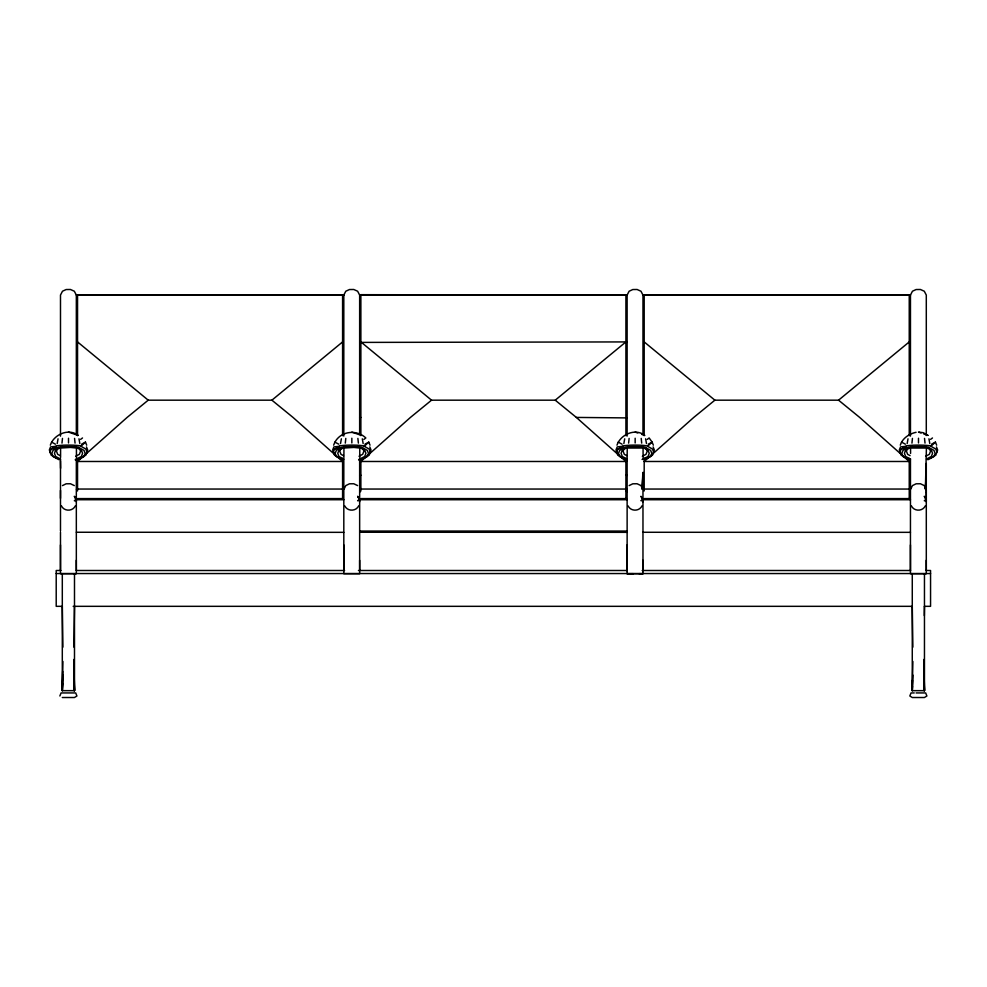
<?xml version="1.0" encoding="UTF-8"?>
<svg xmlns="http://www.w3.org/2000/svg" width="987" height="987" viewBox="0 0 987 987"><rect width="100%" height="100%" fill="white"/><g stroke="black" fill="none" stroke-linecap="round" stroke-linejoin="round"><path stroke-width="1.48" d="M60.491 532.252L60.478 570.72M60.478 498.336L60.491 490.403M76.332 532.252L343.809 532.338M76.332 499.804L74.321 500.742L76.332 499.73L74.321 496.276L76.332 499.78L76.32 501.84M359.65 532.252L627.127 532.338M359.65 499.804L357.639 500.742L359.65 499.73L357.639 496.276L359.65 499.78L359.638 501.84M343.797 544.91L343.809 573.718L359.65 573.718L359.65 489.651L360.872 488.429M359.65 434.564L359.65 295.076L357.639 291.227L353.765 289.487L349.46 289.536L345.795 291.227L343.809 295.039L343.809 436.081M627.127 436.081L627.127 295.064L629.126 291.227L632.79 289.536L637.096 289.487L640.97 291.227L642.969 295.076L642.969 434.564M642.969 532.277L910.458 532.338M642.969 499.804L640.97 500.742L642.969 499.73L640.97 496.276L642.969 499.78L642.969 501.84M926.299 499.804L924.288 500.742L926.299 499.73L924.288 496.276L926.299 499.78L926.287 501.84M926.299 492.131L926.299 489.947M926.275 499.41L926.299 463.483M627.115 460.892L627.238 448.036L643.08 448.036L643.08 457.462M73.877 647.139L74.494 606.573M924.326 615.592L924.461 606.573M62.687 671.333L62.304 690.653L74.494 690.653L74.494 573.669M912.469 680.253L912.272 690.653L924.461 690.653L924.461 573.669M62.909 661.438L62.304 690.653L62.637 683.201M912.876 661.438L912.272 690.653L912.469 686.187M62.909 675.071L62.304 690.653L62.304 573.669M912.876 675.071L912.272 690.653L912.272 573.669M642.858 472.65L642.068 489.244L643.08 472.317M926.188 472.65L925.387 489.244L926.411 448.036L910.569 448.036L910.569 453.428M61.984 443.101L62.477 438.401M345.302 443.101L345.795 438.401M628.62 443.101L629.114 438.401M911.951 443.101L912.444 438.401M57.197 443.57L58.048 438.82M340.515 443.57L341.379 438.82M623.846 443.57L624.697 438.82M907.164 443.57L908.015 438.82M86.461 453.132L87.683 449.949L86.461 446.914M369.78 453.132L371.001 449.949L369.792 446.914M59.862 695.983L61.083 692.936L75.703 692.936L76.924 695.983L74.481 697.513L62.304 697.513M50.337 445.162C53.841 434.502 68.732 427.778 78.183 435.427M79.256 458.387A12.412 1.184 0 0 0 80.922 457.795L85.783 455.229L87.016 452.046L85.795 449.011L80.922 446.284A12.412 1.184 0 0 0 68.51 445.1A12.412 1.184 0 0 0 56.111 446.284L51.238 449.011L50.016 452.046L51.238 455.229L56.111 457.795M57.665 448.123L56.456 451.158L57.678 454.341L60.108 455.624M333.668 445.162C338.146 431.479 355.863 428.395 365.832 437.969L363.919 439.4M364.24 457.795L369.113 455.229L370.335 452.046L369.113 449.011L364.24 446.284A12.412 1.184 0 0 0 351.841 445.1A12.412 1.184 0 0 0 339.429 446.284L334.556 449.011L333.335 452.046L334.568 455.229L339.429 457.795M340.996 448.123L339.775 451.158L340.996 454.341L343.439 455.624M616.986 445.162C620.49 434.502 635.381 427.778 644.819 435.427M653.665 452.046L652.444 449.011L647.571 446.284A12.412 1.184 0 0 0 635.159 445.1A12.412 1.184 0 0 0 622.76 446.284L617.887 449.011L616.665 452.046L617.887 455.229L622.76 457.795M624.315 448.123L623.093 451.158L624.327 454.341L626.757 455.624M900.304 445.162C902.352 438.277 909.372 433.7 916.084 432.306M936.984 452.046L935.762 449.011L930.889 446.284A12.412 1.184 0 0 0 918.49 445.1A12.412 1.184 0 0 0 906.078 446.284L901.205 449.011L899.984 452.046L901.205 455.229L906.078 457.795A12.412 1.184 0 0 0 907.744 458.387M907.633 448.123L906.424 451.158L907.645 454.341L910.076 455.624M75.431 505.788C72.705 511.574 64.143 511.611 61.391 505.85M358.75 505.788C356.023 511.574 347.473 511.611 344.71 505.85M642.081 505.788C639.354 511.574 630.792 511.611 628.028 505.85M925.399 505.788C922.672 511.574 914.11 511.611 911.359 505.85M359.65 489.947L360.872 488.738M359.65 492.131L360.872 490.958L360.872 458.437M80.922 446.284L85.474 442.127L86.696 445.162M364.24 446.284L368.793 442.127L370.014 445.162M647.571 446.284L652.123 442.127L649.15 437.969L647.25 439.4M930.889 446.284L935.442 442.127L936.663 445.162M271.906 400.179L293.028 417.427L342.588 461.484L77.541 461.484L127.113 417.427L148.223 400.179L271.906 400.179L342.588 341.921M555.237 400.179L576.359 417.427L625.906 461.484L360.872 461.484L410.432 417.427L431.541 400.179L555.237 400.179L625.906 341.921L627.127 342.403M838.555 400.179L859.677 417.427L909.237 461.484L644.19 461.484L693.75 417.427L714.872 400.179L838.555 400.179L909.237 341.921M80.601 439.4L82.513 437.969M930.568 439.4L932.481 437.969M75.308 459.93A10.586 1.012 0 0 0 79.096 459.152L83.969 456.574L85.19 453.391L83.969 450.368L79.096 447.642A10.586 1.012 0 0 0 68.51 446.63A10.586 1.012 0 0 0 57.937 447.642L53.064 450.356L51.842 453.391L53.064 456.574L57.937 459.152A10.586 1.012 0 0 0 59.356 459.658M358.626 459.93A10.586 1.012 0 0 0 362.426 459.152L367.287 456.574L368.509 453.391L367.3 450.368L362.426 447.642A10.586 1.012 0 0 0 351.841 446.63A10.586 1.012 0 0 0 341.255 447.642L336.382 450.356L335.161 453.391L336.382 456.574L341.255 459.152A10.586 1.012 0 0 0 342.674 459.658M644.326 459.658A10.586 1.012 0 0 0 645.745 459.152L650.606 456.574L651.839 453.391L650.618 450.368L645.745 447.642A10.586 1.012 0 0 0 635.159 446.63A10.586 1.012 0 0 0 624.574 447.642L619.7 450.356L618.491 453.391L619.713 456.574L624.574 459.152A10.586 1.012 0 0 0 625.992 459.658M927.644 459.658A10.586 1.012 0 0 0 929.063 459.152L933.936 456.574L935.158 453.391L933.936 450.368L929.063 447.642A10.586 1.012 0 0 0 918.49 446.63A10.586 1.012 0 0 0 907.904 447.642L903.031 450.356L901.81 453.391L903.031 456.574L907.904 459.152A10.586 1.012 0 0 0 909.323 459.658M81.588 444.187L85.474 442.127M75.703 456.265L79.355 454.328L80.576 451.158L79.367 448.135M364.906 444.187L368.793 442.127M359.021 456.265L362.673 454.328L363.907 451.158L362.685 448.135M648.237 444.187L652.123 442.127L653.332 445.162M642.352 456.265L646.004 454.328L647.225 451.158L646.004 448.135M931.555 444.187L935.442 442.127M925.67 456.265L929.322 454.328L930.544 451.158L929.335 448.135M647.571 457.795L652.432 455.229L654.332 449.949L653.11 446.914M926.472 459.054L931.346 456.475L932.567 453.304L931.358 450.269L926.472 447.543A7.995 0.765 0 0 0 918.49 446.778A7.995 0.765 0 0 0 910.495 447.543L905.61 450.269L904.4 453.304L905.622 456.475L910.495 459.054M930.889 457.795L935.762 455.229L937.65 449.949L936.429 446.914M62.477 485.592L66.141 483.803L70.447 483.753L74.321 485.592M629.126 485.592L632.79 483.803L637.096 483.753L640.97 485.592L642.969 489.651L642.969 573.718L627.127 573.718L627.127 544.91M359.65 417.908L360.872 417.427M359.638 342.403L625.906 341.921M60.491 436.131L60.491 295.064L62.477 291.227L66.141 289.536L70.447 289.487L74.321 291.227L76.332 295.076L343.809 295.076L76.332 295.076L76.332 434.564M360.872 294.681L359.65 295.076L627.127 295.076L360.872 294.681L360.872 435.649M910.458 436.081L910.458 295.064L642.969 295.076L910.458 295.076L912.444 291.227L916.109 289.536L920.415 289.487L924.288 291.227L926.299 295.076L926.287 435.501M359.65 475.45L360.872 475.191M51.238 449.011L57.937 447.642M334.556 449.011L341.255 447.642M617.887 449.011L624.574 447.642M901.205 449.011L907.904 447.642M56.111 446.284L50.571 446.914L49.35 449.949L50.571 453.132M339.429 446.284L333.89 446.914L332.668 449.949L333.902 453.132M622.76 446.284L617.208 446.914L615.999 449.949L617.22 453.132M906.078 446.284L900.539 446.914L899.317 449.949L900.539 453.132M627.127 573.718L633.272 573.681M576.359 417.427L627.127 417.908M77.541 489.046L342.588 489.046M360.872 489.046L625.906 489.046M644.19 489.046L909.237 489.046M342.588 498.595L77.541 498.595L76.332 499.73L343.809 499.73L342.588 498.595L342.588 458.437M625.906 498.595L360.872 498.595L359.65 499.73L627.127 499.73L625.906 498.595L625.906 458.437M909.237 498.595L644.19 498.595L642.969 499.73L910.458 499.73L909.237 498.595L909.237 458.437M359.65 531.055L627.127 531.055M60.836 570.498L56.21 570.498L56.21 606.326L62.378 606.326M76.258 570.498L344.574 570.498M358.454 570.498L626.77 570.498M642.192 570.498L910.507 570.498M925.929 570.498L930.556 570.498L930.556 606.326L924.387 606.326M56.21 573.546L930.556 573.546M73.174 606.326L912.05 606.326M914.221 692.936L911.05 692.936L909.829 695.983L912.272 697.513L924.449 697.513L926.892 695.983L925.67 692.936L916.084 692.936M642.969 573.718L639.132 573.681M625.906 475.191L627.127 475.45M923.696 433.898L928.15 435.427M921.093 432.997L918.49 432.096L923.277 432.701L927.607 435.255M635.159 432.096L637.762 432.997M641.673 434.342L644.277 435.255M351.841 432.096L360.958 435.255M68.51 432.096L77.64 435.255M357.639 485.592L353.765 483.753L349.46 483.803L345.795 485.592L343.809 489.614L343.809 570.72M627.164 459.054L622.303 456.475L621.07 453.304L622.291 450.269L627.164 447.543A7.995 0.765 0 0 1 635.159 446.778A7.995 0.765 0 0 1 643.154 447.543L648.027 450.269L649.249 453.304L648.027 456.475L643.154 459.054A7.995 0.765 0 0 1 642.081 459.436M343.846 459.054L338.973 456.475L337.751 453.304L338.973 450.269L343.846 447.543A7.995 0.765 0 0 1 351.841 446.778A7.995 0.765 0 0 1 359.836 447.543L364.709 450.269L365.93 453.304L364.697 456.475L359.836 459.054A7.995 0.765 0 0 1 358.762 459.436M60.528 459.054L55.654 456.475L54.433 453.304L55.642 450.269L60.528 447.543A7.995 0.765 0 0 1 68.51 446.778A7.995 0.765 0 0 1 76.505 447.543L81.39 450.269L82.6 453.304L81.378 456.475L76.505 459.054A7.995 0.765 0 0 1 75.444 459.436M901.526 442.127L905.412 444.187M618.207 442.127L622.094 444.187M334.877 442.127L338.763 444.187M51.558 442.127L55.445 444.187M644.19 341.921L714.872 400.179M360.872 341.921L431.541 400.179M77.541 341.921L148.223 400.179M625.906 490.958L627.127 492.131L627.127 489.947L625.906 488.738M625.906 488.429L627.127 489.651L627.127 570.72M928.952 438.82L929.803 443.57M645.621 438.82L646.485 443.57M362.303 438.82L363.154 443.57M78.985 438.82L79.836 443.57M924.523 438.401L925.016 443.101M641.205 438.401L641.698 443.101M357.886 438.401L358.38 443.101M74.556 438.401L75.049 443.101M923.844 675.071L924.461 690.653L923.844 659.452M73.877 675.071L74.494 690.653L73.877 659.452M923.844 661.438L924.461 690.653M73.877 661.438L74.494 690.653M60.466 460.892L60.589 468.282M912.272 606.573L912.876 647.139M62.304 606.573L62.909 647.139M926.287 560.271L926.299 570.054M910.446 570.72L910.458 489.614L912.444 485.592L916.109 483.803L920.415 483.753L924.288 485.592L926.299 490.44M642.969 560.271L642.969 570.054M359.638 560.271L359.65 570.054M76.32 560.271L76.332 570.054M926.299 492.39L926.299 573.718L910.458 573.718L910.446 544.91M923.844 677.748L923.844 690.653M918.49 438.24L918.49 442.941M910.458 458.795L910.458 489.305M909.237 294.681L909.237 435.649M644.19 294.681L644.19 435.649M644.19 458.437L644.19 490.958M642.969 480.064L642.969 489.305M635.159 438.24L635.159 442.941M627.127 458.795L627.127 489.305M625.906 294.681L625.906 435.649M359.762 457.462L359.762 448.036L353.877 447.432L343.92 448.036L343.92 457.462M359.65 458.795L359.65 489.305M351.841 438.24L351.841 442.941M343.809 458.795L343.809 489.305M342.588 294.681L342.588 435.649M77.541 294.681L77.541 435.649M77.541 458.437L77.541 490.958M76.431 457.462L76.431 448.036L70.558 447.432L60.589 448.036L60.589 457.462M76.332 458.795L76.332 489.305M76.332 489.651L76.332 573.718L60.491 573.718L60.478 544.91M73.877 677.748L73.877 690.653M68.51 438.24L68.51 442.941M60.491 458.918L60.491 531.055M645.905 458.387A12.412 1.184 0 0 1 643.117 458.708"/></g></svg>
